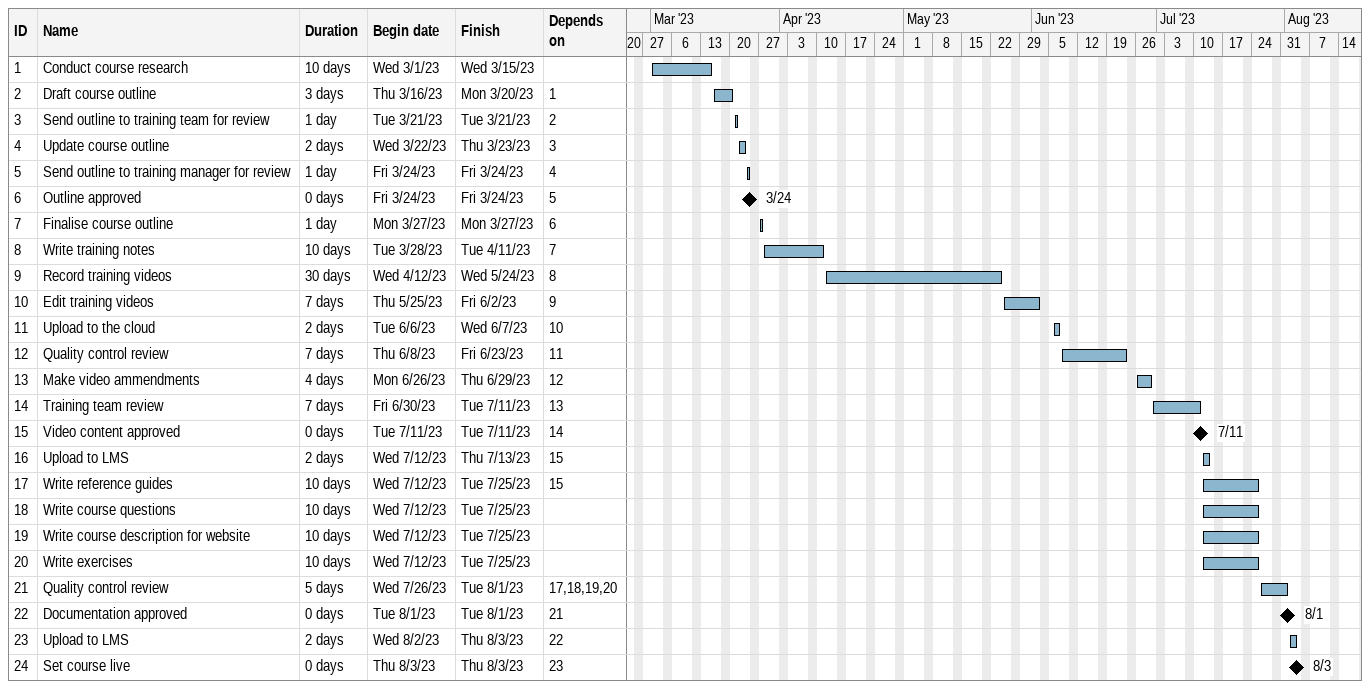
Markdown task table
| ID | Task | Duration | Start | Finish | Predecessors |
|---|---|---|---|---|---|
| 1 | Conduct course research | 10d | 2023-03-01 | 2023-03-15 |  |
| 2 | Draft course outline | 3d | 2023-03-16 | 2023-03-20 | 1 |
| 3 | Send outline to training team for review | 1d | 2023-03-21 | 2023-03-21 | 2 |
| 4 | Update course outline | 2d | 2023-03-22 | 2023-03-23 | 3 |
| 5 | Send outline to training manager for review | 1d | 2023-03-24 | 2023-03-24 | 4 |
| 6 | Outline approved | 0d | 2023-03-24 | 2023-03-24 | 5 |
| 7 | Finalise course outline | 1d | 2023-03-27 | 2023-03-27 | 6 |
| 8 | Write training notes | 10d | 2023-03-28 | 2023-04-11 | 7 |
| 9 | Record training videos | 30d | 2023-04-12 | 2023-05-24 | 8 |
| 10 | Edit training videos | 7d | 2023-05-25 | 2023-06-02 | 9 |
| 11 | Upload to the cloud | 2d | 2023-06-06 | 2023-06-07 | 10 |
| 12 | Quality control review | 7d | 2023-06-08 | 2023-06-23 | 11 |
| 13 | Make video ammendments | 4d | 2023-06-26 | 2023-06-29 | 12 |
| 14 | Training team review | 7d | 2023-06-30 | 2023-07-11 | 13 |
| 15 | Video content approved | 0d | 2023-07-11 | 2023-07-11 | 14 |
| 16 | Upload to LMS | 2d | 2023-07-12 | 2023-07-13 | 15 |
| 17 | Write reference guides | 10d | 2023-07-12 | 2023-07-25 | 15 |
| 18 | Write course questions | 10d | 2023-07-12 | 2023-07-25 |  |
| 19 | Write course description for website | 10d | 2023-07-12 | 2023-07-25 |  |
| 20 | Write exercises | 10d | 2023-07-12 | 2023-07-25 |  |
| 21 | Quality control review | 5d | 2023-07-26 | 2023-08-01 | 17, 18, 19, 20 |
| 22 | Documentation approved | 0d | 2023-08-01 | 2023-08-01 | 21 |
| 23 | Upload to LMS | 2d | 2023-08-02 | 2023-08-03 | 22 |
| 24 | Set course live | 0d | 2023-08-03 | 2023-08-03 | 23 |
